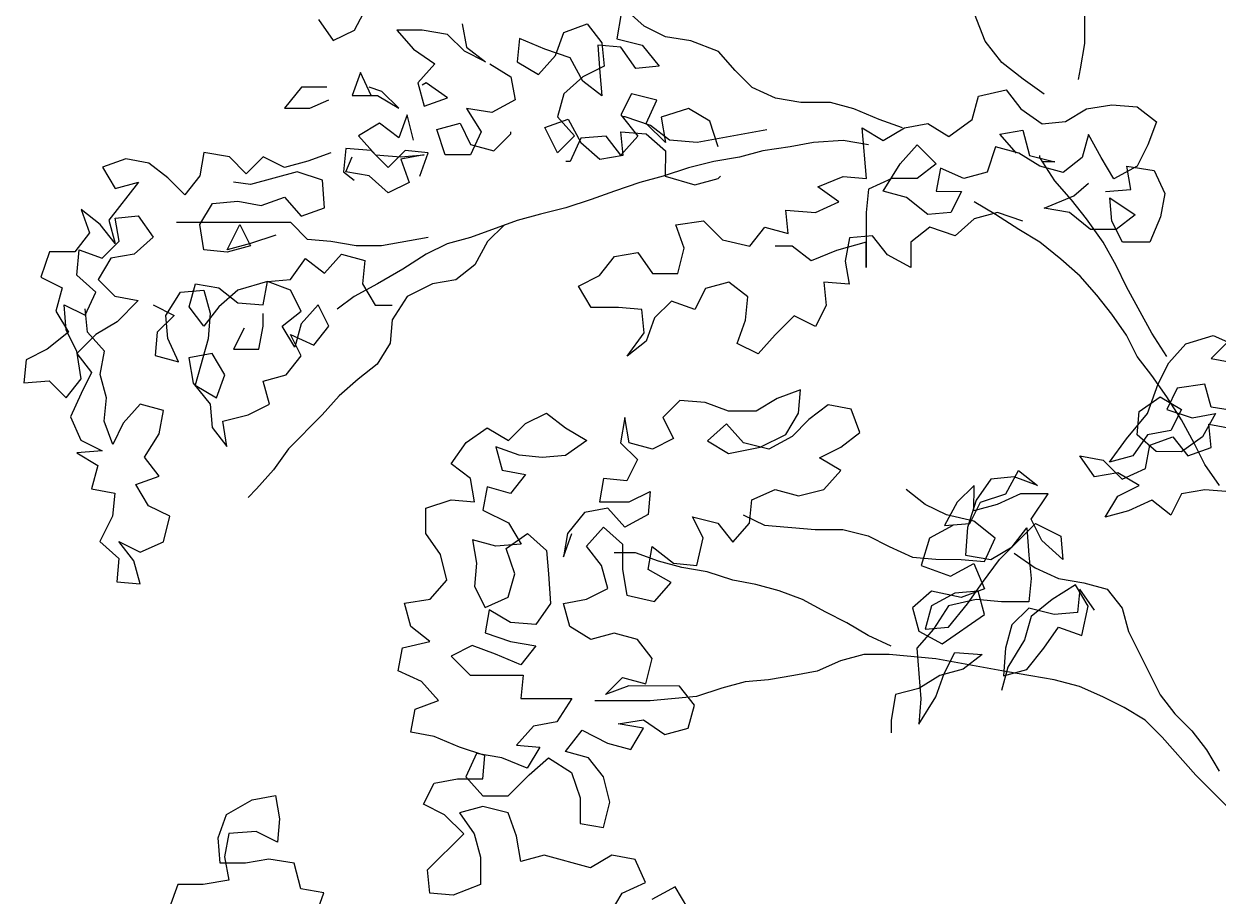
# Model space of a CAD drawing. Header units: millimetres. Extents: x 684983 to 685377, y 990360 to 990509.
# Drawn here: x 685188.709 to 685189.523, y 990414.575 to 990415.17 of the extents above; entities that cross this region are included whole.
import ezdxf

# ---------------------------------------------------------------- set-up
doc = ezdxf.new("R2010")
doc.units = ezdxf.units.MM
doc.layers.add('TEAK', color=7, linetype='Continuous')

# ---------------------------------------------------------------- blocks, each defined once
blk = doc.blocks.new('A$C25655A80')
at = {"color": 62}
for p, q in [((-0.36371, 1.73452), (-0.36374, 1.69703)), ((-0.69539, 1.7031), (-0.68864, 1.71559)), ((-0.57425, 1.71068), (-0.57619, 1.69915)), ((-0.56368, 1.7049), (-0.57233, 1.7126)), ((-0.40892, 1.69803), (-0.41372, 1.71053)), ((-0.71172, 1.70792), (-0.705, 1.6983)), ((-0.64636, 1.70594), (-0.64444, 1.69537)), ((-0.60022, 1.70205), (-0.58964, 1.70589)), ((-0.58964, 1.70589), (-0.58292, 1.69723)), ((-0.55408, 1.70009), (-0.56368, 1.7049)), ((-0.705, 1.6983), (-0.69539, 1.7031)), ((-0.67616, 1.70308), (-0.66848, 1.69443)), ((-0.66462, 1.70307), (-0.67616, 1.70308)), ((-0.65309, 1.70114), (-0.66462, 1.70307)), ((-0.64541, 1.69344), (-0.65309, 1.70114)), ((-0.62041, 1.69919), (-0.62138, 1.68862)), ((-0.60888, 1.69437), (-0.62041, 1.69919)), ((-0.60407, 1.69148), (-0.60022, 1.70205)), ((-0.57619, 1.69915), (-0.56465, 1.69625)), ((-0.54254, 1.69816), (-0.55408, 1.70009)), ((-0.53005, 1.69334), (-0.54254, 1.69816)), ((-0.40124, 1.68841), (-0.40892, 1.69803)), ((-0.66848, 1.69443), (-0.65887, 1.68769)), ((-0.6358, 1.68863), (-0.64541, 1.69344)), ((-0.64444, 1.69537), (-0.6358, 1.68863)), ((-0.59734, 1.69052), (-0.60888, 1.69437)), ((-0.57427, 1.6953), (-0.58484, 1.69627)), ((-0.58484, 1.69627), (-0.58389, 1.68377)), ((-0.58292, 1.69723), (-0.58197, 1.68666)), ((-0.56755, 1.68568), (-0.57427, 1.6953)), ((-0.56465, 1.69625), (-0.55697, 1.68663)), ((-0.52237, 1.68468), (-0.53005, 1.69334)), ((-0.36374, 1.69703), (-0.36567, 1.6855)), ((-0.65887, 1.68769), (-0.66657, 1.67904)), ((-0.63388, 1.68767), (-0.62427, 1.68189)), ((-0.62138, 1.68862), (-0.61177, 1.68284)), ((-0.61177, 1.68284), (-0.60407, 1.69148)), ((-0.59159, 1.67994), (-0.59734, 1.69052)), ((-0.39163, 1.68071), (-0.40124, 1.68841)), ((-0.69252, 1.68387), (-0.69637, 1.6733)), ((-0.68772, 1.6733), (-0.69252, 1.68387)), ((-0.62427, 1.68189), (-0.62236, 1.67131)), ((-0.59158, 1.68186), (-0.60024, 1.67418)), ((-0.58197, 1.68666), (-0.59158, 1.68186)), ((-0.58389, 1.68377), (-0.58294, 1.6732)), ((-0.55697, 1.68663), (-0.56755, 1.68568)), ((-0.51468, 1.67698), (-0.52237, 1.68468)), ((-0.36567, 1.6855), (-0.36664, 1.68069)), ((-0.71944, 1.67717), (-0.72714, 1.66756)), ((-0.70791, 1.67716), (-0.71944, 1.67717)), ((-0.68291, 1.67521), (-0.68868, 1.67714)), ((-0.66657, 1.67904), (-0.66369, 1.66847)), ((-0.66272, 1.67904), (-0.66465, 1.67808)), ((-0.65312, 1.6723), (-0.66272, 1.67904)), ((-0.58294, 1.6732), (-0.59159, 1.67994)), ((-0.50411, 1.67217), (-0.51468, 1.67698)), ((-0.38203, 1.67398), (-0.39163, 1.68071)), ((-0.7156, 1.66755), (-0.70695, 1.67139)), ((-0.69637, 1.6733), (-0.68484, 1.67329)), ((-0.68484, 1.67329), (-0.67523, 1.66752)), ((-0.67523, 1.66752), (-0.68291, 1.67521)), ((-0.66369, 1.66847), (-0.65312, 1.6723)), ((-0.62236, 1.67131), (-0.63293, 1.66555)), ((-0.60024, 1.67418), (-0.60314, 1.6636)), ((-0.56948, 1.67415), (-0.5743, 1.66454)), ((-0.55795, 1.67125), (-0.56948, 1.67415)), ((-0.56276, 1.66068), (-0.55795, 1.67125)), ((-0.49258, 1.67023), (-0.50411, 1.67217)), ((-0.41472, 1.66247), (-0.41183, 1.67304)), ((-0.41183, 1.67304), (-0.39933, 1.67591)), ((-0.39933, 1.67591), (-0.39261, 1.66726)), ((-0.72714, 1.66756), (-0.7156, 1.66755)), ((-0.64447, 1.66749), (-0.63775, 1.65691)), ((-0.63293, 1.66555), (-0.64447, 1.66749)), ((-0.54353, 1.6674), (-0.55603, 1.66356)), ((-0.53392, 1.66162), (-0.54353, 1.6674)), ((-0.47912, 1.67022), (-0.49258, 1.67023)), ((-0.46855, 1.66733), (-0.47912, 1.67022)), ((-0.45702, 1.66251), (-0.46855, 1.66733)), ((-0.39261, 1.66726), (-0.383, 1.66052)), ((-0.37243, 1.66147), (-0.36281, 1.66723)), ((-0.36281, 1.66723), (-0.35127, 1.66914)), ((-0.35127, 1.66914), (-0.33974, 1.66817)), ((-0.33974, 1.66817), (-0.33109, 1.66143)), ((-0.68389, 1.66079), (-0.69351, 1.65504)), ((-0.67524, 1.65406), (-0.68389, 1.66079)), ((-0.67139, 1.66463), (-0.67524, 1.65406)), ((-0.66851, 1.65309), (-0.67139, 1.66463)), ((-0.65794, 1.65789), (-0.64736, 1.66076)), ((-0.64736, 1.66076), (-0.64256, 1.65114)), ((-0.60891, 1.6588), (-0.59833, 1.66264)), ((-0.60314, 1.6636), (-0.59545, 1.65495)), ((-0.59833, 1.66264), (-0.59257, 1.65206)), ((-0.5743, 1.66454), (-0.56661, 1.65492)), ((-0.57237, 1.66358), (-0.57334, 1.66358)), ((-0.56084, 1.65972), (-0.57237, 1.66358)), ((-0.55412, 1.65202), (-0.56276, 1.66068)), ((-0.55603, 1.66356), (-0.55412, 1.65202)), ((-0.53009, 1.65008), (-0.53392, 1.66162)), ((-0.44645, 1.65865), (-0.45702, 1.66251)), ((-0.44549, 1.65865), (-0.43491, 1.66057)), ((-0.43491, 1.66057), (-0.4253, 1.65479)), ((-0.4253, 1.65479), (-0.41472, 1.66247)), ((-0.383, 1.66052), (-0.37243, 1.66147)), ((-0.33109, 1.66143), (-0.33494, 1.65086)), ((-0.69351, 1.65504), (-0.68582, 1.64638)), ((-0.6541, 1.64635), (-0.65794, 1.65789)), ((-0.63775, 1.65691), (-0.64257, 1.64634)), ((-0.63199, 1.64825), (-0.62429, 1.65593)), ((-0.62429, 1.65593), (-0.62429, 1.65689)), ((-0.60315, 1.64726), (-0.60891, 1.6588)), ((-0.59545, 1.65495), (-0.60315, 1.64726)), ((-0.58103, 1.65493), (-0.59257, 1.65398)), ((-0.57431, 1.64627), (-0.58103, 1.65493)), ((-0.56661, 1.65492), (-0.57431, 1.64627)), ((-0.5743, 1.65685), (-0.56277, 1.65588)), ((-0.57335, 1.64627), (-0.5743, 1.65685)), ((-0.56277, 1.65588), (-0.55412, 1.64818)), ((-0.5522, 1.65298), (-0.56084, 1.65972)), ((-0.50797, 1.65775), (-0.5397, 1.65201)), ((-0.46471, 1.65867), (-0.45511, 1.65289)), ((-0.46281, 1.6356), (-0.46471, 1.65867)), ((-0.45511, 1.65289), (-0.44549, 1.65865)), ((-0.40223, 1.65573), (-0.39166, 1.65764)), ((-0.39455, 1.64707), (-0.40223, 1.65573)), ((-0.39166, 1.65764), (-0.38878, 1.6461)), ((-0.36186, 1.65569), (-0.36475, 1.64512)), ((-0.3561, 1.64511), (-0.36186, 1.65569)), ((-0.69928, 1.64927), (-0.70025, 1.6387)), ((-0.68774, 1.6483), (-0.69928, 1.64927)), ((-0.64256, 1.65114), (-0.63199, 1.64825)), ((-0.59257, 1.65398), (-0.59739, 1.64341)), ((-0.59257, 1.65206), (-0.58393, 1.64436)), ((-0.5397, 1.65201), (-0.5522, 1.65298)), ((-0.49741, 1.65005), (-0.5099, 1.64814)), ((-0.48683, 1.65196), (-0.49741, 1.65005)), ((-0.47337, 1.65291), (-0.48683, 1.65196)), ((-0.46184, 1.65098), (-0.47337, 1.65291)), ((-0.44742, 1.64231), (-0.43973, 1.65096)), ((-0.43973, 1.65096), (-0.43108, 1.6423)), ((-0.40416, 1.64996), (-0.40801, 1.63843)), ((-0.39359, 1.64707), (-0.40416, 1.64996)), ((-0.33494, 1.65086), (-0.33976, 1.64125)), ((-0.79926, 1.64456), (-0.80984, 1.64072)), ((-0.78869, 1.64263), (-0.79926, 1.64456)), ((-0.76369, 1.64741), (-0.76562, 1.63684)), ((-0.75215, 1.64548), (-0.76369, 1.64741)), ((-0.74447, 1.63778), (-0.75215, 1.64548)), ((-0.73677, 1.64546), (-0.74447, 1.63778)), ((-0.72717, 1.64065), (-0.73677, 1.64546)), ((-0.70601, 1.64736), (-0.71659, 1.64352)), ((-0.69929, 1.6387), (-0.6964, 1.64543)), ((-0.68006, 1.6406), (-0.68774, 1.6483)), ((-0.68582, 1.64638), (-0.67429, 1.6454)), ((-0.67236, 1.64829), (-0.68006, 1.6406)), ((-0.66371, 1.64636), (-0.67429, 1.64444)), ((-0.67429, 1.6454), (-0.66371, 1.64636)), ((-0.67429, 1.64444), (-0.67045, 1.63387)), ((-0.66179, 1.64732), (-0.67236, 1.64829)), ((-0.66565, 1.63675), (-0.66179, 1.64732)), ((-0.64257, 1.64634), (-0.6541, 1.64635)), ((-0.58393, 1.64436), (-0.57335, 1.64627)), ((-0.55412, 1.64818), (-0.55413, 1.63664)), ((-0.52048, 1.64526), (-0.53202, 1.64335)), ((-0.5099, 1.64814), (-0.52048, 1.64526)), ((-0.38398, 1.64129), (-0.39359, 1.64707)), ((-0.38878, 1.6461), (-0.37725, 1.64321)), ((-0.38398, 1.64514), (-0.38398, 1.6461)), ((-0.37726, 1.63456), (-0.38398, 1.64514)), ((-0.36475, 1.64512), (-0.37341, 1.6384)), ((-0.35034, 1.6355), (-0.3561, 1.64511)), ((-0.80984, 1.64072), (-0.80408, 1.6311)), ((-0.78004, 1.63589), (-0.78869, 1.64263)), ((-0.7214, 1.63872), (-0.74255, 1.63297)), ((-0.71659, 1.64352), (-0.72717, 1.64065)), ((-0.70987, 1.63486), (-0.7214, 1.63872)), ((-0.70025, 1.6387), (-0.69545, 1.63485)), ((-0.68872, 1.63677), (-0.69929, 1.6387)), ((-0.59739, 1.64341), (-0.59931, 1.64341)), ((-0.54356, 1.64048), (-0.5551, 1.63664)), ((-0.53202, 1.64335), (-0.54356, 1.64048)), ((-0.45513, 1.62982), (-0.44742, 1.64231)), ((-0.43108, 1.6423), (-0.43974, 1.63558)), ((-0.42916, 1.64037), (-0.43109, 1.6298)), ((-0.41859, 1.63556), (-0.42916, 1.64037)), ((-0.40801, 1.63843), (-0.41859, 1.63556)), ((-0.37341, 1.6384), (-0.38398, 1.64129)), ((-0.37725, 1.64321), (-0.38302, 1.64322)), ((-0.33976, 1.64125), (-0.35034, 1.6355)), ((-0.34457, 1.64126), (-0.33207, 1.63932)), ((-0.34265, 1.63068), (-0.34457, 1.64126)), ((-0.33207, 1.63932), (-0.32727, 1.62875)), ((-0.7935, 1.63398), (-0.80698, 1.61669)), ((-0.80408, 1.6311), (-0.7935, 1.63398)), ((-0.77236, 1.62819), (-0.78004, 1.63589)), ((-0.76562, 1.63684), (-0.77236, 1.62819)), ((-0.74255, 1.63297), (-0.75024, 1.63394)), ((-0.70892, 1.62237), (-0.70987, 1.63486)), ((-0.68007, 1.62907), (-0.68872, 1.63677)), ((-0.67045, 1.63387), (-0.68007, 1.62907)), ((-0.56567, 1.63377), (-0.57721, 1.62994)), ((-0.5551, 1.63664), (-0.56567, 1.63377)), ((-0.55413, 1.63664), (-0.54068, 1.63279)), ((-0.54068, 1.63279), (-0.5301, 1.63566)), ((-0.5301, 1.63566), (-0.52914, 1.63662)), ((-0.48493, 1.63177), (-0.47339, 1.63657)), ((-0.47339, 1.63657), (-0.46281, 1.6356)), ((-0.45128, 1.63559), (-0.46185, 1.63079)), ((-0.43974, 1.63558), (-0.45128, 1.63559)), ((-0.36957, 1.6259), (-0.37726, 1.63456)), ((-0.36861, 1.62782), (-0.36188, 1.63358)), ((-0.57721, 1.62994), (-0.58779, 1.6261)), ((-0.47532, 1.62504), (-0.48493, 1.63177)), ((-0.46185, 1.63079), (-0.46283, 1.62022)), ((-0.44455, 1.62693), (-0.45513, 1.62982)), ((-0.43109, 1.6298), (-0.41956, 1.62979)), ((-0.41956, 1.62979), (-0.42437, 1.62018)), ((-0.38207, 1.62207), (-0.36861, 1.62782)), ((-0.35419, 1.62973), (-0.34265, 1.63068)), ((-0.32727, 1.62875), (-0.32921, 1.61817)), ((-0.76564, 1.61473), (-0.75986, 1.62433)), ((-0.75986, 1.62433), (-0.74833, 1.62529)), ((-0.74833, 1.62529), (-0.73776, 1.62335)), ((-0.73776, 1.62335), (-0.72718, 1.62719)), ((-0.72718, 1.62719), (-0.71949, 1.61853)), ((-0.71949, 1.61853), (-0.70892, 1.62237)), ((-0.59933, 1.62227), (-0.61087, 1.61939)), ((-0.58779, 1.6261), (-0.59933, 1.62227)), ((-0.4859, 1.62024), (-0.47532, 1.62504)), ((-0.43495, 1.61923), (-0.44455, 1.62693)), ((-0.40419, 1.6192), (-0.4138, 1.62498)), ((-0.37054, 1.62013), (-0.38207, 1.62207)), ((-0.36285, 1.61724), (-0.36957, 1.6259)), ((-0.35227, 1.62685), (-0.34074, 1.61914)), ((-0.35132, 1.61627), (-0.35227, 1.62685)), ((-0.81947, 1.62151), (-0.81563, 1.61093)), ((-0.81082, 1.61477), (-0.81947, 1.62151)), ((-0.80698, 1.61669), (-0.8041, 1.60611)), ((-0.80409, 1.61765), (-0.79352, 1.6186)), ((-0.80218, 1.60707), (-0.80409, 1.61765)), ((-0.79352, 1.6186), (-0.78679, 1.60898)), ((-0.61087, 1.61939), (-0.62144, 1.61652)), ((-0.49935, 1.62121), (-0.4859, 1.62024)), ((-0.4984, 1.61064), (-0.49935, 1.62121)), ((-0.46283, 1.62022), (-0.46285, 1.59522)), ((-0.42437, 1.62018), (-0.43495, 1.61923)), ((-0.4138, 1.61729), (-0.42246, 1.60961)), ((-0.40323, 1.62016), (-0.4138, 1.61729)), ((-0.39362, 1.61246), (-0.40419, 1.6192)), ((-0.39169, 1.61631), (-0.40323, 1.62016)), ((-0.36093, 1.61243), (-0.37054, 1.62013)), ((-0.35517, 1.60666), (-0.36285, 1.61724)), ((-0.34074, 1.61914), (-0.3494, 1.61242)), ((-0.32921, 1.61817), (-0.33402, 1.60664)), ((-0.8041, 1.60611), (-0.81082, 1.61477)), ((-0.7243, 1.61565), (-0.77621, 1.6157)), ((-0.76373, 1.60319), (-0.76564, 1.61473)), ((-0.75315, 1.60318), (-0.74738, 1.61471)), ((-0.74738, 1.61471), (-0.74258, 1.60509)), ((-0.71662, 1.60795), (-0.7243, 1.61565)), ((-0.62144, 1.61652), (-0.6426, 1.60885)), ((-0.62721, 1.6146), (-0.63491, 1.60692)), ((-0.54935, 1.61453), (-0.53685, 1.61644)), ((-0.54551, 1.60395), (-0.54935, 1.61453)), ((-0.53685, 1.61644), (-0.52821, 1.60778)), ((-0.51571, 1.60489), (-0.50897, 1.61353)), ((-0.50897, 1.61353), (-0.4984, 1.61064)), ((-0.43399, 1.61346), (-0.44265, 1.60674)), ((-0.42246, 1.60961), (-0.43399, 1.61346)), ((-0.38401, 1.60669), (-0.39362, 1.61246)), ((-0.3494, 1.61242), (-0.36093, 1.61243)), ((-0.34652, 1.60665), (-0.35132, 1.61627)), ((-0.81563, 1.61093), (-0.82237, 1.60228)), ((-0.80987, 1.59939), (-0.80218, 1.60707)), ((-0.78679, 1.60898), (-0.79545, 1.6013)), ((-0.74258, 1.60605), (-0.75315, 1.60318)), ((-0.73104, 1.60989), (-0.74258, 1.60605)), ((-0.70605, 1.60698), (-0.71662, 1.60795)), ((-0.69451, 1.60505), (-0.70605, 1.60698)), ((-0.66183, 1.60886), (-0.68298, 1.60504)), ((-0.65318, 1.60597), (-0.66279, 1.60117)), ((-0.6426, 1.60885), (-0.65318, 1.60597)), ((-0.63491, 1.60692), (-0.64069, 1.59635)), ((-0.52821, 1.60778), (-0.51571, 1.60489)), ((-0.46284, 1.60676), (-0.4763, 1.60293)), ((-0.47053, 1.60869), (-0.47246, 1.59812)), ((-0.45995, 1.60964), (-0.47053, 1.60869)), ((-0.46285, 1.59522), (-0.46284, 1.60676)), ((-0.45323, 1.60098), (-0.45995, 1.60964)), ((-0.44265, 1.60674), (-0.44266, 1.59521)), ((-0.37441, 1.59899), (-0.38401, 1.60669)), ((-0.34941, 1.59608), (-0.35517, 1.60666)), ((-0.33402, 1.60664), (-0.34652, 1.60665)), ((-0.8339, 1.60229), (-0.83776, 1.59076)), ((-0.82237, 1.60228), (-0.8339, 1.60229)), ((-0.82142, 1.59171), (-0.82045, 1.60324)), ((-0.82045, 1.60324), (-0.80987, 1.59939)), ((-0.79545, 1.6013), (-0.80603, 1.59938)), ((-0.75316, 1.60222), (-0.76373, 1.60319)), ((-0.74258, 1.60509), (-0.75316, 1.60222)), ((-0.70894, 1.59257), (-0.70125, 1.60121)), ((-0.70125, 1.60121), (-0.69067, 1.59832)), ((-0.68298, 1.60504), (-0.69451, 1.60505)), ((-0.66279, 1.60117), (-0.67337, 1.59446)), ((-0.57724, 1.60013), (-0.56666, 1.60205)), ((-0.56666, 1.60205), (-0.55994, 1.59243)), ((-0.54841, 1.59242), (-0.54551, 1.60395)), ((-0.49649, 1.60487), (-0.50418, 1.60487)), ((-0.48784, 1.59813), (-0.49649, 1.60487)), ((-0.4763, 1.60293), (-0.48784, 1.59813)), ((-0.44266, 1.59521), (-0.45323, 1.60098)), ((-0.80603, 1.59938), (-0.81181, 1.58978)), ((-0.72433, 1.5897), (-0.71759, 1.5993)), ((-0.71759, 1.5993), (-0.70894, 1.59257)), ((-0.69067, 1.59832), (-0.69165, 1.58774)), ((-0.64069, 1.59635), (-0.64935, 1.58963)), ((-0.58398, 1.59149), (-0.57724, 1.60013)), ((-0.47246, 1.59812), (-0.47055, 1.58754)), ((-0.36576, 1.59129), (-0.37441, 1.59899)), ((-0.34462, 1.58646), (-0.34941, 1.59608)), ((-0.83776, 1.59076), (-0.82815, 1.58595)), ((-0.81277, 1.58401), (-0.82142, 1.59171)), ((-0.81181, 1.58978), (-0.80412, 1.58208)), ((-0.7349, 1.58874), (-0.72433, 1.5897)), ((-0.67337, 1.59446), (-0.68492, 1.58774)), ((-0.64935, 1.58963), (-0.65992, 1.58771)), ((-0.59359, 1.58669), (-0.58398, 1.59149)), ((-0.55994, 1.59243), (-0.54841, 1.59242)), ((-0.35808, 1.58263), (-0.36576, 1.59129)), ((-0.82815, 1.58595), (-0.83105, 1.57537)), ((-0.81759, 1.57344), (-0.81277, 1.58401)), ((-0.77432, 1.58397), (-0.76375, 1.58492)), ((-0.77048, 1.57724), (-0.76759, 1.58781)), ((-0.76759, 1.58781), (-0.75702, 1.58588)), ((-0.76375, 1.58492), (-0.76087, 1.57435)), ((-0.75702, 1.58588), (-0.74837, 1.57914)), ((-0.74836, 1.58491), (-0.75702, 1.57723)), ((-0.7349, 1.58874), (-0.74836, 1.58491)), ((-0.73684, 1.57817), (-0.7349, 1.58874)), ((-0.72433, 1.58489), (-0.7349, 1.58874)), ((-0.71953, 1.57527), (-0.72433, 1.58489)), ((-0.68492, 1.58774), (-0.6955, 1.58198)), ((-0.69165, 1.58774), (-0.68589, 1.57812)), ((-0.65992, 1.58771), (-0.67146, 1.58196)), ((-0.58783, 1.57707), (-0.59359, 1.58669)), ((-0.53592, 1.58568), (-0.54073, 1.57607)), ((-0.52534, 1.58855), (-0.53592, 1.58568)), ((-0.51669, 1.58181), (-0.52534, 1.58855)), ((-0.48208, 1.58851), (-0.48113, 1.57794)), ((-0.47055, 1.58754), (-0.48208, 1.58851)), ((-0.3331, 1.5653), (-0.34462, 1.58646)), ((-0.80412, 1.58208), (-0.79355, 1.58015)), ((-0.79355, 1.58015), (-0.80317, 1.57054)), ((-0.78106, 1.57341), (-0.77432, 1.58397)), ((-0.74837, 1.57914), (-0.73684, 1.57817)), ((-0.6955, 1.58198), (-0.70319, 1.57622)), ((-0.67146, 1.58196), (-0.6782, 1.57139)), ((-0.5513, 1.57992), (-0.559, 1.57224)), ((-0.54073, 1.57607), (-0.5513, 1.57992)), ((-0.51766, 1.57124), (-0.51669, 1.58181)), ((-0.35136, 1.57397), (-0.35808, 1.58263)), ((-0.83105, 1.57537), (-0.82529, 1.56576)), ((-0.8272, 1.57825), (-0.81759, 1.57344)), ((-0.82625, 1.56672), (-0.8272, 1.57825)), ((-0.81663, 1.56575), (-0.81759, 1.57632)), ((-0.78682, 1.57822), (-0.77721, 1.5734)), ((-0.77721, 1.5734), (-0.78491, 1.56572)), ((-0.78011, 1.56283), (-0.78106, 1.57341)), ((-0.76376, 1.56858), (-0.77048, 1.57724)), ((-0.75702, 1.57723), (-0.76376, 1.56858)), ((-0.76087, 1.57435), (-0.76184, 1.56281)), ((-0.73684, 1.56856), (-0.73684, 1.57433)), ((-0.72819, 1.56855), (-0.71953, 1.57527)), ((-0.71184, 1.57815), (-0.71954, 1.5695)), ((-0.70704, 1.56853), (-0.71184, 1.57815)), ((-0.68589, 1.57812), (-0.6782, 1.57812)), ((-0.57534, 1.57706), (-0.58783, 1.57707)), ((-0.56476, 1.57609), (-0.57534, 1.57706)), ((-0.56381, 1.56552), (-0.56476, 1.57609)), ((-0.48113, 1.57794), (-0.48594, 1.56833)), ((-0.34464, 1.56435), (-0.35136, 1.57397)), ((-0.80317, 1.57054), (-0.81279, 1.56478)), ((-0.73878, 1.55799), (-0.73684, 1.56856)), ((-0.72243, 1.55893), (-0.72819, 1.56855)), ((-0.71954, 1.5695), (-0.72243, 1.55893)), ((-0.71378, 1.55989), (-0.70704, 1.56853)), ((-0.6782, 1.57139), (-0.67917, 1.56081)), ((-0.559, 1.57224), (-0.56285, 1.56167)), ((-0.52152, 1.56067), (-0.51766, 1.57124)), ((-0.49555, 1.57314), (-0.50421, 1.5645)), ((-0.48594, 1.56833), (-0.49555, 1.57314)), ((-0.82529, 1.56576), (-0.83491, 1.55807)), ((-0.82145, 1.5571), (-0.82625, 1.56672)), ((-0.81279, 1.56478), (-0.82145, 1.55614)), ((-0.80895, 1.55709), (-0.81663, 1.56575)), ((-0.78491, 1.56572), (-0.78588, 1.55514)), ((-0.77531, 1.55225), (-0.78011, 1.56283)), ((-0.76184, 1.56281), (-0.76763, 1.54167)), ((-0.7455, 1.5676), (-0.75031, 1.558)), ((-0.72435, 1.5647), (-0.71378, 1.55989)), ((-0.71955, 1.55508), (-0.72435, 1.5647)), ((-0.57151, 1.55495), (-0.56381, 1.56552)), ((-0.50421, 1.5645), (-0.51191, 1.55586)), ((-0.33984, 1.55474), (-0.34464, 1.56435)), ((-0.32638, 1.55472), (-0.3331, 1.5653)), ((-0.31772, 1.56048), (-0.30522, 1.56432)), ((-0.29753, 1.56239), (-0.30619, 1.55374)), ((-0.30522, 1.56432), (-0.29465, 1.5595)), ((-0.83491, 1.55807), (-0.84452, 1.55328)), ((-0.81954, 1.5446), (-0.82145, 1.5571)), ((-0.81088, 1.54652), (-0.80895, 1.55709)), ((-0.75031, 1.558), (-0.73878, 1.55799)), ((-0.67917, 1.56081), (-0.68495, 1.55121)), ((-0.56285, 1.56167), (-0.57151, 1.55495)), ((-0.51191, 1.55586), (-0.52152, 1.56067)), ((-0.32542, 1.55184), (-0.31772, 1.56048)), ((-0.84452, 1.55328), (-0.84549, 1.5427)), ((-0.82145, 1.55614), (-0.81473, 1.54748)), ((-0.78588, 1.55514), (-0.77531, 1.55225)), ((-0.75993, 1.55608), (-0.7705, 1.55417)), ((-0.7705, 1.55417), (-0.76859, 1.54263)), ((-0.75417, 1.54646), (-0.75993, 1.55608)), ((-0.72629, 1.54644), (-0.71955, 1.55508)), ((-0.33312, 1.54608), (-0.33984, 1.55474)), ((-0.33024, 1.54223), (-0.32542, 1.55184)), ((-0.30619, 1.55374), (-0.29562, 1.55181)), ((-0.81473, 1.54748), (-0.81954, 1.53787)), ((-0.80801, 1.53594), (-0.81088, 1.54652)), ((-0.75802, 1.53589), (-0.75417, 1.54646)), ((-0.73687, 1.54356), (-0.72629, 1.54644)), ((-0.68495, 1.55121), (-0.69361, 1.54449)), ((-0.3264, 1.53646), (-0.33312, 1.54608)), ((-0.84549, 1.5427), (-0.83396, 1.54365)), ((-0.83396, 1.54365), (-0.82628, 1.53596)), ((-0.82628, 1.53596), (-0.81954, 1.5446)), ((-0.76859, 1.54263), (-0.76091, 1.53301)), ((-0.76763, 1.54167), (-0.75802, 1.53589)), ((-0.73399, 1.53299), (-0.73687, 1.54356)), ((-0.69361, 1.54449), (-0.70227, 1.5368)), ((-0.33506, 1.52878), (-0.33024, 1.54223)), ((-0.30909, 1.54221), (-0.32159, 1.5403)), ((-0.30621, 1.53163), (-0.30909, 1.54221)), ((-0.81954, 1.53787), (-0.82436, 1.5273)), ((-0.80898, 1.52537), (-0.80801, 1.53594)), ((-0.70227, 1.5368), (-0.70996, 1.52816)), ((-0.50328, 1.53566), (-0.5129, 1.5299)), ((-0.4927, 1.5395), (-0.50328, 1.53566)), ((-0.49367, 1.52892), (-0.4927, 1.5395)), ((-0.3389, 1.52974), (-0.32928, 1.53646)), ((-0.32928, 1.53646), (-0.31967, 1.53069)), ((-0.32159, 1.5403), (-0.3264, 1.53069)), ((-0.31968, 1.52588), (-0.3264, 1.53646)), ((-0.79263, 1.53304), (-0.80033, 1.5244)), ((-0.78206, 1.53015), (-0.79263, 1.53304)), ((-0.78399, 1.51957), (-0.78206, 1.53015)), ((-0.76091, 1.53301), (-0.75996, 1.52244)), ((-0.74361, 1.52819), (-0.73399, 1.53299)), ((-0.5475, 1.53474), (-0.5552, 1.52706)), ((-0.53596, 1.53377), (-0.5475, 1.53474)), ((-0.52539, 1.52991), (-0.53596, 1.53377)), ((-0.5129, 1.5299), (-0.52539, 1.52991)), ((-0.48021, 1.53275), (-0.48887, 1.52603)), ((-0.46964, 1.53082), (-0.48021, 1.53275)), ((-0.4658, 1.52024), (-0.46964, 1.53082)), ((-0.3264, 1.53069), (-0.31487, 1.52684)), ((-0.31967, 1.53069), (-0.32449, 1.52108)), ((-0.29372, 1.5297), (-0.30621, 1.53163)), ((-0.82436, 1.5273), (-0.81956, 1.51672)), ((-0.80515, 1.51479), (-0.80898, 1.52537)), ((-0.80033, 1.5244), (-0.80515, 1.51479)), ((-0.75515, 1.52532), (-0.74361, 1.52819)), ((-0.75324, 1.51378), (-0.75515, 1.52532)), ((-0.70996, 1.52816), (-0.72536, 1.51279)), ((-0.61768, 1.52423), (-0.60807, 1.52903)), ((-0.60807, 1.52903), (-0.59942, 1.52229)), ((-0.5725, 1.52707), (-0.57443, 1.51554)), ((-0.57059, 1.51553), (-0.5725, 1.52707)), ((-0.5552, 1.52706), (-0.5504, 1.51744)), ((-0.49945, 1.51931), (-0.49367, 1.52892)), ((-0.48887, 1.52603), (-0.49656, 1.51835)), ((-0.34468, 1.51725), (-0.33506, 1.52878)), ((-0.33987, 1.51917), (-0.3389, 1.52974)), ((-0.31392, 1.5153), (-0.31968, 1.52588)), ((-0.31487, 1.52684), (-0.30429, 1.52875)), ((-0.30429, 1.52875), (-0.31007, 1.51818)), ((-0.79073, 1.50901), (-0.78399, 1.51957)), ((-0.75996, 1.52244), (-0.75324, 1.51378)), ((-0.64461, 1.5156), (-0.63499, 1.52232)), ((-0.63499, 1.52232), (-0.62538, 1.51655)), ((-0.62538, 1.51655), (-0.61768, 1.52423)), ((-0.59942, 1.52229), (-0.58981, 1.51651)), ((-0.52636, 1.52415), (-0.53502, 1.51646)), ((-0.51868, 1.51549), (-0.52636, 1.52415)), ((-0.51099, 1.51356), (-0.49945, 1.51931)), ((-0.47446, 1.51352), (-0.4658, 1.52024)), ((-0.33507, 1.51916), (-0.3418, 1.50956)), ((-0.33123, 1.51147), (-0.33987, 1.51917)), ((-0.32449, 1.52108), (-0.33507, 1.51916)), ((-0.30718, 1.52394), (-0.29661, 1.52201)), ((-0.30623, 1.51337), (-0.30718, 1.52394)), ((-0.81956, 1.51672), (-0.80995, 1.51191)), ((-0.65135, 1.506), (-0.64461, 1.5156)), ((-0.63115, 1.51367), (-0.62828, 1.50309)), ((-0.62058, 1.50981), (-0.63115, 1.51367)), ((-0.58981, 1.51651), (-0.59943, 1.50979)), ((-0.57443, 1.51554), (-0.56675, 1.50784)), ((-0.56002, 1.51264), (-0.57059, 1.51553)), ((-0.5504, 1.51744), (-0.56002, 1.51264)), ((-0.53502, 1.51646), (-0.52541, 1.51069)), ((-0.52541, 1.51069), (-0.51099, 1.51356)), ((-0.50714, 1.51259), (-0.51868, 1.51549)), ((-0.49656, 1.51835), (-0.50714, 1.51259)), ((-0.48408, 1.50873), (-0.47446, 1.51352)), ((-0.35238, 1.50668), (-0.34468, 1.51725)), ((-0.33604, 1.50378), (-0.33411, 1.51436)), ((-0.33411, 1.51436), (-0.32353, 1.51819)), ((-0.32353, 1.51819), (-0.31681, 1.50953)), ((-0.31007, 1.51818), (-0.31969, 1.51146)), ((-0.30912, 1.50568), (-0.31392, 1.5153)), ((-0.80995, 1.51191), (-0.82149, 1.51096)), ((-0.82149, 1.51096), (-0.81188, 1.50518)), ((-0.78401, 1.50035), (-0.79073, 1.50901)), ((-0.72536, 1.51279), (-0.7321, 1.50319)), ((-0.61001, 1.50884), (-0.62058, 1.50981)), ((-0.59943, 1.50979), (-0.61001, 1.50884)), ((-0.47447, 1.50295), (-0.48408, 1.50873)), ((-0.36584, 1.50958), (-0.35526, 1.50765)), ((-0.35912, 1.49996), (-0.36584, 1.50958)), ((-0.3418, 1.50956), (-0.35238, 1.50668)), ((-0.31969, 1.51146), (-0.33123, 1.51147)), ((-0.31681, 1.50953), (-0.30623, 1.51337)), ((-0.81188, 1.50518), (-0.81478, 1.49461)), ((-0.7321, 1.50319), (-0.7398, 1.49454)), ((-0.6427, 1.49926), (-0.65135, 1.506)), ((-0.62828, 1.50309), (-0.6177, 1.50116)), ((-0.56675, 1.50784), (-0.57156, 1.49823)), ((-0.48217, 1.4943), (-0.47447, 1.50295)), ((-0.3995, 1.49231), (-0.39372, 1.50288)), ((-0.39372, 1.50288), (-0.38507, 1.49614)), ((-0.35526, 1.50765), (-0.34662, 1.49899)), ((-0.34662, 1.49899), (-0.33604, 1.50378)), ((-0.3024, 1.49606), (-0.30912, 1.50568)), ((-0.79459, 1.49651), (-0.78401, 1.50035)), ((-0.64079, 1.48868), (-0.6427, 1.49926)), ((-0.6177, 1.50116), (-0.62444, 1.49251)), ((-0.58214, 1.4992), (-0.58407, 1.48863)), ((-0.57156, 1.49823), (-0.58214, 1.4992)), ((-0.40622, 1.49904), (-0.41296, 1.48943)), ((-0.39564, 1.49999), (-0.40622, 1.49904)), ((-0.38507, 1.49614), (-0.39564, 1.49999)), ((-0.34854, 1.50187), (-0.35912, 1.49996)), ((-0.33893, 1.4961), (-0.34854, 1.50187)), ((-0.81478, 1.49461), (-0.8042, 1.49268)), ((-0.8042, 1.49268), (-0.80518, 1.4821)), ((-0.78883, 1.48689), (-0.79459, 1.49651)), ((-0.7398, 1.49454), (-0.74364, 1.4907)), ((-0.63501, 1.49541), (-0.63695, 1.48483)), ((-0.62444, 1.49251), (-0.63501, 1.49541)), ((-0.57061, 1.48862), (-0.56099, 1.49342)), ((-0.56099, 1.49342), (-0.56197, 1.48284)), ((-0.51486, 1.48953), (-0.50428, 1.49432)), ((-0.50428, 1.49432), (-0.49371, 1.49143)), ((-0.49371, 1.49143), (-0.48217, 1.4943)), ((-0.43603, 1.48753), (-0.44468, 1.49427)), ((-0.41391, 1.49616), (-0.42161, 1.48848)), ((-0.41392, 1.48463), (-0.41391, 1.49616)), ((-0.41104, 1.48847), (-0.3995, 1.49231)), ((-0.39277, 1.4923), (-0.40335, 1.4875)), ((-0.38027, 1.49229), (-0.39277, 1.4923)), ((-0.38797, 1.48076), (-0.38027, 1.49229)), ((-0.34855, 1.4913), (-0.33893, 1.4961)), ((-0.31971, 1.49223), (-0.32452, 1.48262)), ((-0.30913, 1.49415), (-0.31971, 1.49223)), ((-0.2976, 1.49317), (-0.30913, 1.49415)), ((-0.77922, 1.48208), (-0.78883, 1.48689)), ((-0.6629, 1.48582), (-0.65136, 1.48965)), ((-0.65136, 1.48965), (-0.64079, 1.48868)), ((-0.58407, 1.48863), (-0.57061, 1.48862)), ((-0.51583, 1.47895), (-0.51486, 1.48953)), ((-0.42642, 1.48272), (-0.43603, 1.48753)), ((-0.42161, 1.48848), (-0.42739, 1.47791)), ((-0.41296, 1.48943), (-0.41681, 1.47694)), ((-0.41585, 1.47886), (-0.41104, 1.48847)), ((-0.40335, 1.4875), (-0.41392, 1.48463)), ((-0.35433, 1.48169), (-0.34855, 1.4913)), ((-0.33317, 1.48936), (-0.34375, 1.48456)), ((-0.32452, 1.48262), (-0.33317, 1.48936)), ((-0.80518, 1.4821), (-0.81095, 1.47057)), ((-0.78212, 1.47055), (-0.77922, 1.48208)), ((-0.66291, 1.47428), (-0.6629, 1.48582)), ((-0.63695, 1.48483), (-0.62542, 1.47905)), ((-0.5908, 1.48383), (-0.5985, 1.47422)), ((-0.58023, 1.48574), (-0.5908, 1.48383)), ((-0.57255, 1.47708), (-0.58023, 1.48574)), ((-0.56197, 1.48284), (-0.57255, 1.47708)), ((-0.54178, 1.48186), (-0.53025, 1.47897)), ((-0.53698, 1.47224), (-0.54178, 1.48186)), ((-0.51871, 1.4828), (-0.5091, 1.47799)), ((-0.41393, 1.47982), (-0.42642, 1.48272)), ((-0.34375, 1.48456), (-0.35433, 1.48169)), ((-0.62542, 1.47905), (-0.61966, 1.46944)), ((-0.58986, 1.46845), (-0.58216, 1.47709)), ((-0.58216, 1.47709), (-0.57351, 1.46939)), ((-0.53025, 1.47897), (-0.52353, 1.47031)), ((-0.52353, 1.47031), (-0.51583, 1.47895)), ((-0.5091, 1.47799), (-0.48603, 1.47604)), ((-0.48603, 1.47604), (-0.47353, 1.47603)), ((-0.47353, 1.47603), (-0.462, 1.47314)), ((-0.42354, 1.47791), (-0.43412, 1.47215)), ((-0.42739, 1.47791), (-0.41585, 1.47886)), ((-0.41681, 1.47694), (-0.41779, 1.46445)), ((-0.40432, 1.47212), (-0.41393, 1.47982)), ((-0.40241, 1.46251), (-0.38605, 1.47884)), ((-0.39664, 1.46827), (-0.3899, 1.47692)), ((-0.3899, 1.47692), (-0.38895, 1.46442)), ((-0.38317, 1.47114), (-0.38797, 1.48076)), ((-0.38605, 1.47884), (-0.37452, 1.47306)), ((-0.81095, 1.47057), (-0.80231, 1.46287)), ((-0.8023, 1.47057), (-0.79269, 1.46575)), ((-0.79558, 1.46191), (-0.8023, 1.47057)), ((-0.79269, 1.46575), (-0.78212, 1.47055)), ((-0.65619, 1.46466), (-0.66291, 1.47428)), ((-0.64176, 1.47138), (-0.63985, 1.4608)), ((-0.63119, 1.46849), (-0.64176, 1.47138)), ((-0.62639, 1.46752), (-0.61677, 1.47424)), ((-0.61677, 1.47424), (-0.60812, 1.46654)), ((-0.60044, 1.46365), (-0.59658, 1.47422)), ((-0.5985, 1.47422), (-0.60044, 1.46365)), ((-0.53988, 1.45975), (-0.53698, 1.47224)), ((-0.462, 1.47314), (-0.45239, 1.46832)), ((-0.43412, 1.47215), (-0.43798, 1.45966)), ((-0.40914, 1.46155), (-0.40432, 1.47212)), ((-0.37357, 1.46248), (-0.38317, 1.47114)), ((-0.37452, 1.47306), (-0.37357, 1.46248)), ((-0.65332, 1.45313), (-0.65619, 1.46466)), ((-0.61966, 1.46944), (-0.63119, 1.46849)), ((-0.62255, 1.45598), (-0.62639, 1.46752)), ((-0.60812, 1.46654), (-0.60717, 1.45597)), ((-0.58314, 1.45979), (-0.58986, 1.46845)), ((-0.56775, 1.46554), (-0.57736, 1.46555)), ((-0.57351, 1.46939), (-0.57352, 1.45786)), ((-0.55718, 1.46169), (-0.56775, 1.46554)), ((-0.56199, 1.45785), (-0.56006, 1.46842)), ((-0.56006, 1.46842), (-0.55045, 1.46072)), ((-0.45239, 1.46832), (-0.44182, 1.46351)), ((-0.40625, 1.46251), (-0.39664, 1.46827)), ((-0.39568, 1.46539), (-0.38607, 1.45865)), ((-0.80231, 1.46287), (-0.80328, 1.4523)), ((-0.79271, 1.45133), (-0.79558, 1.46191)), ((-0.63985, 1.4608), (-0.64082, 1.45023)), ((-0.58026, 1.44921), (-0.58314, 1.45979)), ((-0.54661, 1.4588), (-0.55718, 1.46169)), ((-0.55045, 1.46072), (-0.53988, 1.45975)), ((-0.44182, 1.46351), (-0.43125, 1.46254)), ((-0.43798, 1.45966), (-0.42453, 1.45484)), ((-0.43125, 1.46254), (-0.41971, 1.46252)), ((-0.42453, 1.45484), (-0.41395, 1.4606)), ((-0.41971, 1.46252), (-0.40914, 1.46155)), ((-0.41779, 1.46445), (-0.40625, 1.46251)), ((-0.41395, 1.4606), (-0.40915, 1.44906)), ((-0.41011, 1.45194), (-0.40241, 1.46251)), ((-0.38895, 1.46442), (-0.388, 1.45384)), ((-0.62545, 1.44541), (-0.62255, 1.45598)), ((-0.60717, 1.45597), (-0.60622, 1.44251)), ((-0.57352, 1.45786), (-0.57161, 1.44632)), ((-0.55142, 1.45207), (-0.56199, 1.45785)), ((-0.53507, 1.45686), (-0.54661, 1.4588)), ((-0.52354, 1.45301), (-0.53507, 1.45686)), ((-0.388, 1.45384), (-0.38897, 1.44327)), ((-0.38607, 1.45865), (-0.3755, 1.45383)), ((-0.3755, 1.45383), (-0.36397, 1.4519)), ((-0.80328, 1.4523), (-0.79271, 1.45133)), ((-0.66101, 1.44448), (-0.65332, 1.45313)), ((-0.64082, 1.45023), (-0.63602, 1.44061)), ((-0.58988, 1.44442), (-0.58026, 1.44921)), ((-0.55912, 1.44343), (-0.55142, 1.45207)), ((-0.51297, 1.45107), (-0.52354, 1.45301)), ((-0.5024, 1.44818), (-0.51297, 1.45107)), ((-0.40915, 1.44906), (-0.41973, 1.44522)), ((-0.41685, 1.44233), (-0.41011, 1.45194)), ((-0.36781, 1.45094), (-0.37839, 1.44422)), ((-0.36205, 1.44132), (-0.36781, 1.45094)), ((-0.36589, 1.44902), (-0.36686, 1.43844)), ((-0.35917, 1.4394), (-0.36589, 1.44902)), ((-0.36397, 1.4519), (-0.35339, 1.44901)), ((-0.35339, 1.44901), (-0.34667, 1.44035)), ((-0.67255, 1.44257), (-0.66101, 1.44448)), ((-0.63602, 1.44061), (-0.62545, 1.44541)), ((-0.60045, 1.4425), (-0.58988, 1.44442)), ((-0.57161, 1.44632), (-0.55912, 1.44343)), ((-0.49183, 1.44433), (-0.5024, 1.44818)), ((-0.48126, 1.43855), (-0.49183, 1.44433)), ((-0.43318, 1.44812), (-0.44184, 1.44043)), ((-0.42261, 1.44715), (-0.43319, 1.44139)), ((-0.41973, 1.44522), (-0.43318, 1.44812)), ((-0.413, 1.44425), (-0.4255, 1.44138)), ((-0.41203, 1.4481), (-0.42261, 1.44715)), ((-0.40146, 1.44328), (-0.413, 1.44425)), ((-0.40916, 1.43752), (-0.41203, 1.4481)), ((-0.38897, 1.44327), (-0.40146, 1.44328)), ((-0.37839, 1.44422), (-0.38801, 1.43654)), ((-0.66968, 1.43199), (-0.67255, 1.44257)), ((-0.6341, 1.43965), (-0.63604, 1.42908)), ((-0.6245, 1.43387), (-0.6341, 1.43965)), ((-0.60622, 1.44251), (-0.61296, 1.4329)), ((-0.59758, 1.43193), (-0.60045, 1.4425)), ((-0.47165, 1.43373), (-0.48126, 1.43855)), ((-0.44184, 1.44043), (-0.43897, 1.42986)), ((-0.43319, 1.44139), (-0.43608, 1.43082)), ((-0.4255, 1.44138), (-0.43224, 1.43081)), ((-0.42551, 1.43177), (-0.41685, 1.44233)), ((-0.38897, 1.44039), (-0.39667, 1.4327)), ((-0.37744, 1.43749), (-0.38897, 1.44039)), ((-0.36686, 1.43844), (-0.37744, 1.43749)), ((-0.36495, 1.42787), (-0.36205, 1.44132)), ((-0.34667, 1.44035), (-0.3438, 1.42977)), ((-0.61296, 1.4329), (-0.6245, 1.43387)), ((-0.46204, 1.42796), (-0.47165, 1.43373)), ((-0.4284, 1.42408), (-0.40916, 1.43752)), ((-0.39667, 1.4327), (-0.39956, 1.42213)), ((-0.38801, 1.43654), (-0.39091, 1.42597)), ((-0.66103, 1.42525), (-0.66968, 1.43199)), ((-0.63604, 1.42908), (-0.6245, 1.42522)), ((-0.58797, 1.42615), (-0.59758, 1.43193)), ((-0.5774, 1.42902), (-0.58797, 1.42615)), ((-0.56682, 1.42613), (-0.5774, 1.42902)), ((-0.45147, 1.42314), (-0.46204, 1.42796)), ((-0.43224, 1.43081), (-0.43994, 1.42217)), ((-0.43897, 1.42986), (-0.4284, 1.42408)), ((-0.43608, 1.43082), (-0.42551, 1.43177)), ((-0.38226, 1.42212), (-0.37552, 1.43172)), ((-0.37552, 1.43172), (-0.36495, 1.42787)), ((-0.3438, 1.42977), (-0.32941, 1.40092)), ((-0.67546, 1.41181), (-0.67353, 1.42238)), ((-0.67353, 1.42238), (-0.66103, 1.42525)), ((-0.64181, 1.42331), (-0.65143, 1.41852)), ((-0.63124, 1.41946), (-0.64181, 1.42331)), ((-0.6245, 1.42522), (-0.61297, 1.42329)), ((-0.61297, 1.42329), (-0.61971, 1.41464)), ((-0.5601, 1.41747), (-0.56682, 1.42613)), ((-0.43994, 1.42217), (-0.43803, 1.3991)), ((-0.39956, 1.42213), (-0.40053, 1.40964)), ((-0.39091, 1.42597), (-0.39861, 1.41348)), ((-0.38996, 1.41251), (-0.38226, 1.42212)), ((-0.65143, 1.41852), (-0.64278, 1.40986)), ((-0.61971, 1.41464), (-0.63124, 1.41946)), ((-0.563, 1.40594), (-0.5601, 1.41747)), ((-0.47455, 1.41643), (-0.48513, 1.41164)), ((-0.46397, 1.41931), (-0.47455, 1.41643)), ((-0.45244, 1.4193), (-0.46397, 1.41931)), ((-0.43129, 1.41735), (-0.45244, 1.4193)), ((-0.39957, 1.41156), (-0.43129, 1.41735)), ((-0.42745, 1.41062), (-0.42263, 1.42023)), ((-0.42263, 1.42023), (-0.41014, 1.41926)), ((-0.41014, 1.41926), (-0.4188, 1.41254)), ((-0.66489, 1.40699), (-0.67546, 1.41181)), ((-0.48513, 1.41164), (-0.4957, 1.40972)), ((-0.4313, 1.40005), (-0.42745, 1.41062)), ((-0.4188, 1.41254), (-0.42937, 1.40966)), ((-0.39861, 1.41348), (-0.4015, 1.40291)), ((-0.40053, 1.40964), (-0.38996, 1.41251)), ((-0.38804, 1.40962), (-0.39957, 1.41156)), ((-0.65721, 1.39833), (-0.66489, 1.40699)), ((-0.64278, 1.40986), (-0.61875, 1.40984)), ((-0.61875, 1.40984), (-0.61972, 1.39926)), ((-0.58127, 1.40115), (-0.57357, 1.40883)), ((-0.57357, 1.40883), (-0.563, 1.40594)), ((-0.51782, 1.40686), (-0.52839, 1.40398)), ((-0.50724, 1.40781), (-0.51782, 1.40686)), ((-0.4957, 1.40972), (-0.50724, 1.40781)), ((-0.42937, 1.40966), (-0.43899, 1.4039)), ((-0.37746, 1.40769), (-0.38804, 1.40962)), ((-0.36593, 1.4048), (-0.37746, 1.40769)), ((-0.57069, 1.40498), (-0.58127, 1.40115)), ((-0.54762, 1.40496), (-0.57069, 1.40498)), ((-0.53993, 1.40015), (-0.56108, 1.39825)), ((-0.5409, 1.39631), (-0.54762, 1.40496)), ((-0.52839, 1.40398), (-0.53993, 1.40015)), ((-0.44957, 1.40103), (-0.4515, 1.38949)), ((-0.43899, 1.4039), (-0.44957, 1.40103)), ((-0.43901, 1.38756), (-0.4313, 1.40005)), ((-0.35536, 1.39998), (-0.36593, 1.4048)), ((-0.34575, 1.39517), (-0.35536, 1.39998)), ((-0.32941, 1.40092), (-0.32268, 1.39226)), ((-0.66972, 1.38393), (-0.66779, 1.3945)), ((-0.66779, 1.3945), (-0.65721, 1.39833)), ((-0.61972, 1.39926), (-0.59665, 1.39924)), ((-0.59665, 1.39924), (-0.60339, 1.38867)), ((-0.56108, 1.39825), (-0.58608, 1.39827)), ((-0.54379, 1.38573), (-0.5409, 1.39631)), ((-0.43803, 1.3991), (-0.43901, 1.38756)), ((-0.33615, 1.38939), (-0.34575, 1.39517)), ((-0.57551, 1.38769), (-0.56397, 1.3896)), ((-0.56397, 1.3896), (-0.55437, 1.38286)), ((-0.4515, 1.38949), (-0.45151, 1.38373)), ((-0.32846, 1.38169), (-0.33615, 1.38939)), ((-0.32268, 1.39226), (-0.315, 1.38456)), ((-0.65915, 1.38199), (-0.66972, 1.38393)), ((-0.61396, 1.38676), (-0.62166, 1.37811)), ((-0.60339, 1.38867), (-0.61396, 1.38676)), ((-0.59955, 1.37521), (-0.59186, 1.38482)), ((-0.59186, 1.38482), (-0.58033, 1.37904)), ((-0.56398, 1.38575), (-0.57551, 1.38769)), ((-0.56975, 1.37614), (-0.56398, 1.38575)), ((-0.55437, 1.38286), (-0.54379, 1.38573)), ((-0.315, 1.38456), (-0.30828, 1.37591)), ((-0.64762, 1.37718), (-0.65915, 1.38199)), ((-0.62166, 1.37811), (-0.61109, 1.37714)), ((-0.58033, 1.37904), (-0.56975, 1.37614)), ((-0.3131, 1.36437), (-0.32846, 1.38169)), ((-0.63609, 1.37332), (-0.64762, 1.37718)), ((-0.63993, 1.37429), (-0.64475, 1.36372)), ((-0.6284, 1.37235), (-0.63993, 1.37429)), ((-0.63706, 1.36275), (-0.63609, 1.37332)), ((-0.61109, 1.37714), (-0.61687, 1.36754)), ((-0.58898, 1.37232), (-0.59955, 1.37521)), ((-0.30828, 1.37591), (-0.30252, 1.36629)), ((-0.61687, 1.36754), (-0.6284, 1.37235)), ((-0.61591, 1.36465), (-0.60725, 1.37233)), ((-0.60725, 1.37233), (-0.59668, 1.3656)), ((-0.58226, 1.36366), (-0.58898, 1.37232)), ((-0.65917, 1.36085), (-0.64859, 1.36276)), ((-0.64859, 1.36276), (-0.63706, 1.36275)), ((-0.64475, 1.36372), (-0.63706, 1.35506)), ((-0.62553, 1.35505), (-0.61591, 1.36465)), ((-0.59668, 1.3656), (-0.59285, 1.35406)), ((-0.57939, 1.35212), (-0.58226, 1.36366)), ((-0.29773, 1.34898), (-0.3131, 1.36437)), ((-0.66398, 1.35124), (-0.65917, 1.36085)), ((-0.75339, 1.34651), (-0.74185, 1.35323)), ((-0.74185, 1.35323), (-0.73127, 1.35514)), ((-0.73127, 1.35514), (-0.72936, 1.34457)), ((-0.65438, 1.34642), (-0.66398, 1.35124)), ((-0.63706, 1.35506), (-0.62553, 1.35505)), ((-0.59285, 1.35406), (-0.59286, 1.34252)), ((-0.58228, 1.34059), (-0.57939, 1.35212)), ((-0.75724, 1.33594), (-0.75339, 1.34651)), ((-0.64573, 1.33776), (-0.65438, 1.34642)), ((-0.63707, 1.35025), (-0.64765, 1.34738)), ((-0.64765, 1.34738), (-0.64093, 1.33776)), ((-0.62554, 1.34736), (-0.63707, 1.35025)), ((-0.6217, 1.33678), (-0.62554, 1.34736)), ((-0.72936, 1.34457), (-0.73033, 1.33399)), ((-0.59286, 1.34252), (-0.58228, 1.34059)), ((-0.75629, 1.32441), (-0.75724, 1.33594)), ((-0.75244, 1.33786), (-0.75437, 1.32729)), ((-0.73994, 1.33881), (-0.75244, 1.33786)), ((-0.73033, 1.33399), (-0.73994, 1.33881)), ((-0.66209, 1.32144), (-0.64573, 1.33776)), ((-0.64093, 1.33776), (-0.63805, 1.32718)), ((-0.61979, 1.32524), (-0.6217, 1.33678)), ((-0.74476, 1.32439), (-0.75629, 1.32441)), ((-0.75437, 1.32729), (-0.75246, 1.31671)), ((-0.73418, 1.32631), (-0.74476, 1.32439)), ((-0.72265, 1.32437), (-0.73418, 1.32631)), ((-0.71977, 1.31284), (-0.72265, 1.32437)), ((-0.63805, 1.32718), (-0.63806, 1.31468)), ((-0.60921, 1.32812), (-0.61979, 1.32524)), ((-0.58807, 1.32233), (-0.60921, 1.32812)), ((-0.57845, 1.32809), (-0.58807, 1.32233)), ((-0.56788, 1.32616), (-0.57845, 1.32809)), ((-0.56308, 1.31558), (-0.56788, 1.32616)), ((-0.66114, 1.31086), (-0.66209, 1.32144)), ((-0.77553, 1.31481), (-0.77938, 1.30424)), ((-0.76399, 1.3148), (-0.77553, 1.31481)), ((-0.75246, 1.31671), (-0.76399, 1.3148)), ((-0.7092, 1.3109), (-0.71977, 1.31284)), ((-0.63806, 1.31468), (-0.65056, 1.30989)), ((-0.57366, 1.31078), (-0.56308, 1.31558)), ((-0.54962, 1.31364), (-0.5602, 1.30788)), ((-0.54386, 1.30402), (-0.54962, 1.31364)), ((-0.71691, 1.28976), (-0.7092, 1.3109)), ((-0.65056, 1.30989), (-0.66114, 1.31086)), ((-0.57944, 1.30117), (-0.57366, 1.31078))]:
    blk.add_line(p, q, dxfattribs=at)
blk = doc.blocks.new('TR')
blk.add_blockref('A$C25655A80', (0.01921, 0.01485, 1.34531))

msp = doc.modelspace()

# ---------------------------------------------------------------- block references
at = {"layer": 'TEAK', "xscale": 1.5, "yscale": 1.5, "zscale": 1.5}
msp.add_blockref('TR', (685189.94847, 990412.589, 97.66), dxfattribs=at)

doc.saveas('drawing.dxf')
